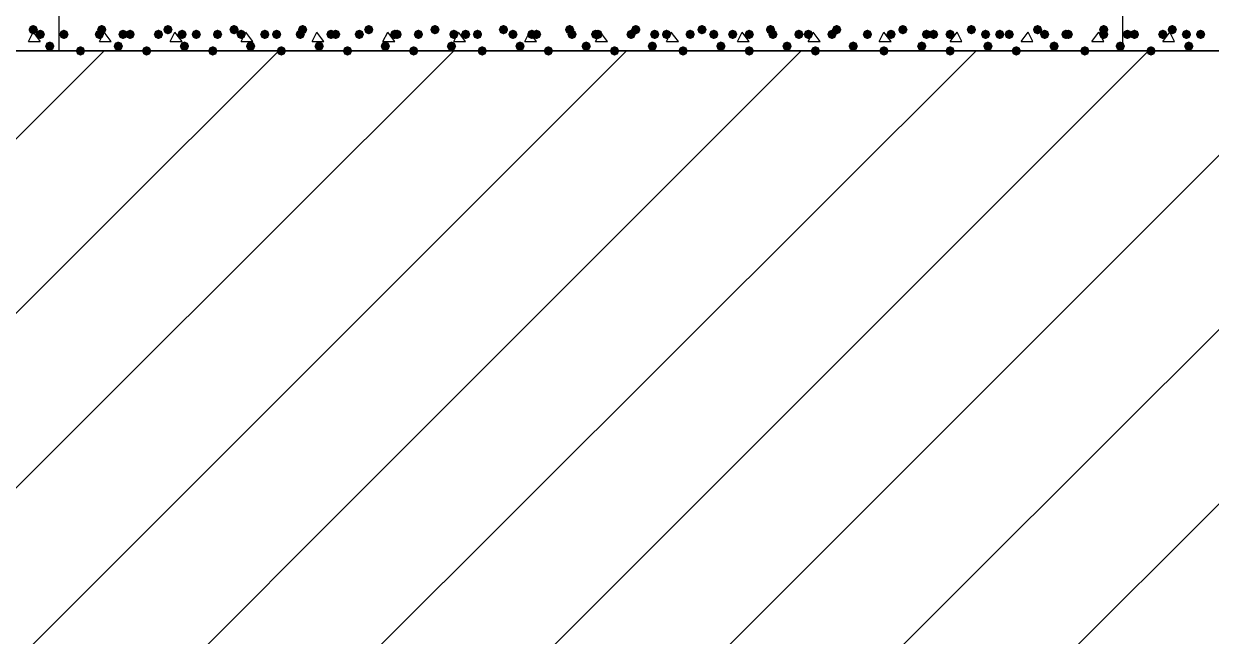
# Model space of a CAD drawing. Header units: millimetres. Extents: x 0 to 420, y 0 to 297.
# Drawn here: x 301.29 to 322.56, y 188.65 to 199.62 of the extents above; entities that cross this region are included whole.
import ezdxf

# ---------------------------------------------------------------- set-up
doc = ezdxf.new("R2010")
doc.units = ezdxf.units.MM
doc.layers.get('0').update_dxf_attribs({"linetype": 'CONTINUOUS'})

msp = doc.modelspace()

# ---------------------------------------------------------------- hatches: boundary and pattern name
at = {"true_color": 0x000007}
for points in [[(301.540333, 199.517), (301.515463, 199.457204), (301.455667, 199.432333), (301.395871, 199.457204), (301.371, 199.517), (301.395871, 199.576796), (301.455667, 199.601667), (301.515462, 199.576796)], [(321.945, 199.517), (321.920129, 199.457204), (321.860333, 199.432333), (321.800538, 199.457204), (321.775667, 199.517), (321.800537, 199.576796), (321.860333, 199.601667), (321.920129, 199.576796)], [(301.667333, 199.432333), (301.642462, 199.372537), (301.582667, 199.347667), (301.522871, 199.372537), (301.498, 199.432333), (301.522871, 199.492129), (301.582667, 199.517), (301.642462, 199.492129)], [(321.140667, 199.432333), (321.115796, 199.372537), (321.056, 199.347667), (320.996204, 199.372537), (320.971333, 199.432333), (320.996204, 199.492129), (321.056, 199.517), (321.115796, 199.492129)], [(321.267667, 199.432333), (321.242796, 199.372537), (321.183, 199.347667), (321.123204, 199.372537), (321.098333, 199.432333), (321.123204, 199.492129), (321.183, 199.517), (321.242796, 199.492129)], [(321.775667, 199.432333), (321.750796, 199.372537), (321.691, 199.347667), (321.631204, 199.372537), (321.606333, 199.432333), (321.631204, 199.492129), (321.691, 199.517), (321.750796, 199.492129)], [(322.199, 199.432333), (322.174129, 199.372537), (322.114333, 199.347667), (322.054537, 199.372537), (322.029667, 199.432333), (322.054537, 199.492129), (322.114333, 199.517), (322.174129, 199.492129)], [(322.453, 199.432333), (322.428129, 199.372537), (322.368333, 199.347667), (322.308538, 199.372537), (322.283667, 199.432333), (322.308537, 199.492129), (322.368333, 199.517), (322.428129, 199.492129)], [(301.836667, 199.220667), (301.811796, 199.160871), (301.752, 199.136), (301.692204, 199.160871), (301.667333, 199.220667), (301.692204, 199.280462), (301.752, 199.305333), (301.811796, 199.280463)], [(321.564, 199.136), (321.539129, 199.076204), (321.479333, 199.051333), (321.419537, 199.076204), (321.394667, 199.136), (321.419537, 199.195796), (321.479333, 199.220667), (321.539129, 199.195796)], [(322.241333, 199.220667), (322.216462, 199.160871), (322.156667, 199.136), (322.096871, 199.160871), (322.072, 199.220667), (322.096871, 199.280462), (322.156667, 199.305333), (322.216462, 199.280463)]]:
    msp.add_hatch(color=0, dxfattribs=at).paths.add_polyline_path(points, flags=0)
at = {"true_color": 0x000008}
for points in [[(302.768, 199.517), (302.743129, 199.457204), (302.683333, 199.432333), (302.623538, 199.457204), (302.598667, 199.517), (302.623537, 199.576796), (302.683333, 199.601667), (302.743129, 199.576796)], [(303.953333, 199.517), (303.928463, 199.457204), (303.868667, 199.432333), (303.808871, 199.457204), (303.784, 199.517), (303.808871, 199.576796), (303.868667, 199.601667), (303.928462, 199.576796)], [(305.138667, 199.517), (305.113796, 199.457204), (305.054, 199.432333), (304.994204, 199.457204), (304.969333, 199.517), (304.994204, 199.576796), (305.054, 199.601667), (305.113796, 199.576796)], [(306.366333, 199.517), (306.341462, 199.457204), (306.281667, 199.432333), (306.221871, 199.457204), (306.197, 199.517), (306.221871, 199.576796), (306.281667, 199.601667), (306.341462, 199.576796)], [(307.551667, 199.517), (307.526796, 199.457204), (307.467, 199.432333), (307.407204, 199.457204), (307.382333, 199.517), (307.407204, 199.576796), (307.467, 199.601667), (307.526796, 199.576796)], [(308.737, 199.517), (308.712129, 199.457204), (308.652333, 199.432333), (308.592538, 199.457204), (308.567667, 199.517), (308.592537, 199.576796), (308.652333, 199.601667), (308.712129, 199.576796)], [(309.964667, 199.517), (309.939796, 199.457204), (309.88, 199.432333), (309.820204, 199.457204), (309.795333, 199.517), (309.820204, 199.576796), (309.88, 199.601667), (309.939796, 199.576796)], [(311.15, 199.517), (311.125129, 199.457204), (311.065333, 199.432333), (311.005538, 199.457204), (310.980667, 199.517), (311.005537, 199.576796), (311.065333, 199.601667), (311.125129, 199.576796)], [(312.335333, 199.517), (312.310462, 199.457204), (312.250667, 199.432333), (312.190871, 199.457204), (312.166, 199.517), (312.190871, 199.576796), (312.250667, 199.601667), (312.310462, 199.576796)], [(313.520667, 199.517), (313.495796, 199.457204), (313.436, 199.432333), (313.376204, 199.457204), (313.351333, 199.517), (313.376204, 199.576796), (313.436, 199.601667), (313.495796, 199.576796)], [(314.748333, 199.517), (314.723462, 199.457204), (314.663667, 199.432333), (314.603871, 199.457204), (314.579, 199.517), (314.603871, 199.576796), (314.663667, 199.601667), (314.723462, 199.576796)], [(315.933667, 199.517), (315.908796, 199.457204), (315.849, 199.432333), (315.789204, 199.457204), (315.764333, 199.517), (315.789204, 199.576796), (315.849, 199.601667), (315.908796, 199.576796)], [(317.119, 199.517), (317.094129, 199.457204), (317.034333, 199.432333), (316.974538, 199.457204), (316.949667, 199.517), (316.974537, 199.576796), (317.034333, 199.601667), (317.094129, 199.576796)], [(318.346667, 199.517), (318.321796, 199.457204), (318.262, 199.432333), (318.202204, 199.457204), (318.177333, 199.517), (318.202204, 199.576796), (318.262, 199.601667), (318.321796, 199.576796)], [(319.532, 199.517), (319.507129, 199.457204), (319.447333, 199.432333), (319.387538, 199.457204), (319.362667, 199.517), (319.387537, 199.576796), (319.447333, 199.601667), (319.507129, 199.576796)], [(320.717333, 199.517), (320.692462, 199.457204), (320.632667, 199.432333), (320.572871, 199.457204), (320.548, 199.517), (320.572871, 199.576796), (320.632667, 199.601667), (320.692462, 199.576796)], [(302.090667, 199.432333), (302.065796, 199.372537), (302.006, 199.347667), (301.946204, 199.372537), (301.921333, 199.432333), (301.946204, 199.492129), (302.006, 199.517), (302.065796, 199.492129)], [(302.090667, 199.432333), (302.065796, 199.372537), (302.006, 199.347667), (301.946204, 199.372537), (301.921333, 199.432333), (301.946204, 199.492129), (302.006, 199.517), (302.065796, 199.492129)], [(302.725667, 199.432333), (302.700796, 199.372537), (302.641, 199.347667), (302.581204, 199.372537), (302.556333, 199.432333), (302.581204, 199.492129), (302.641, 199.517), (302.700796, 199.492129)], [(303.149, 199.432333), (303.124129, 199.372537), (303.064333, 199.347667), (303.004537, 199.372537), (302.979667, 199.432333), (303.004537, 199.492129), (303.064333, 199.517), (303.124129, 199.492129)], [(303.276, 199.432333), (303.251129, 199.372537), (303.191333, 199.347667), (303.131537, 199.372537), (303.106667, 199.432333), (303.131537, 199.492129), (303.191333, 199.517), (303.251129, 199.492129)], [(303.784, 199.432333), (303.759129, 199.372537), (303.699333, 199.347667), (303.639537, 199.372537), (303.614667, 199.432333), (303.639537, 199.492129), (303.699333, 199.517), (303.759129, 199.492129)], [(304.207333, 199.432333), (304.182462, 199.372537), (304.122667, 199.347667), (304.062871, 199.372537), (304.038, 199.432333), (304.062871, 199.492129), (304.122667, 199.517), (304.182462, 199.492129)], [(304.461333, 199.432333), (304.436462, 199.372537), (304.376667, 199.347667), (304.316871, 199.372537), (304.292, 199.432333), (304.316871, 199.492129), (304.376667, 199.517), (304.436462, 199.492129)], [(304.842333, 199.432333), (304.817462, 199.372537), (304.757667, 199.347667), (304.697871, 199.372537), (304.673, 199.432333), (304.697871, 199.492129), (304.757667, 199.517), (304.817462, 199.492129)], [(305.265667, 199.432333), (305.240796, 199.372537), (305.181, 199.347667), (305.121204, 199.372537), (305.096333, 199.432333), (305.121204, 199.492129), (305.181, 199.517), (305.240796, 199.492129)], [(305.689, 199.432333), (305.664129, 199.372537), (305.604333, 199.347667), (305.544537, 199.372537), (305.519667, 199.432333), (305.544537, 199.492129), (305.604333, 199.517), (305.664129, 199.492129)], [(305.900667, 199.432333), (305.875796, 199.372537), (305.816, 199.347667), (305.756204, 199.372537), (305.731333, 199.432333), (305.756204, 199.492129), (305.816, 199.517), (305.875796, 199.492129)], [(306.324, 199.432333), (306.299129, 199.372537), (306.239333, 199.347667), (306.179537, 199.372537), (306.154667, 199.432333), (306.179537, 199.492129), (306.239333, 199.517), (306.299129, 199.492129)], [(306.874333, 199.432333), (306.849462, 199.372537), (306.789667, 199.347667), (306.729871, 199.372537), (306.705, 199.432333), (306.729871, 199.492129), (306.789667, 199.517), (306.849462, 199.492129)], [(306.959, 199.432333), (306.934129, 199.372537), (306.874333, 199.347667), (306.814537, 199.372537), (306.789667, 199.432333), (306.814537, 199.492129), (306.874333, 199.517), (306.934129, 199.492129)], [(307.382333, 199.432333), (307.357462, 199.372537), (307.297667, 199.347667), (307.237871, 199.372537), (307.213, 199.432333), (307.237871, 199.492129), (307.297667, 199.517), (307.357462, 199.492129)], [(308.017333, 199.432333), (307.992462, 199.372537), (307.932667, 199.347667), (307.872871, 199.372537), (307.848, 199.432333), (307.872871, 199.492129), (307.932667, 199.517), (307.992462, 199.492129)], [(308.059667, 199.432333), (308.034796, 199.372537), (307.975, 199.347667), (307.915204, 199.372537), (307.890333, 199.432333), (307.915204, 199.492129), (307.975, 199.517), (308.034796, 199.492129)], [(308.440667, 199.432333), (308.415796, 199.372537), (308.356, 199.347667), (308.296204, 199.372537), (308.271333, 199.432333), (308.296204, 199.492129), (308.356, 199.517), (308.415796, 199.492129)], [(309.075667, 199.432333), (309.050796, 199.372537), (308.991, 199.347667), (308.931204, 199.372537), (308.906333, 199.432333), (308.931204, 199.492129), (308.991, 199.517), (309.050796, 199.492129)], [(309.287333, 199.432333), (309.262462, 199.372537), (309.202667, 199.347667), (309.142871, 199.372537), (309.118, 199.432333), (309.142871, 199.492129), (309.202667, 199.517), (309.262462, 199.492129)], [(309.499, 199.432333), (309.474129, 199.372537), (309.414333, 199.347667), (309.354537, 199.372537), (309.329667, 199.432333), (309.354537, 199.492129), (309.414333, 199.517), (309.474129, 199.492129)], [(310.134, 199.432333), (310.109129, 199.372537), (310.049333, 199.347667), (309.989537, 199.372537), (309.964667, 199.432333), (309.989537, 199.492129), (310.049333, 199.517), (310.109129, 199.492129)], [(310.472667, 199.432333), (310.447796, 199.372537), (310.388, 199.347667), (310.328204, 199.372537), (310.303333, 199.432333), (310.328204, 199.492129), (310.388, 199.517), (310.447796, 199.492129)], [(310.557333, 199.432333), (310.532462, 199.372537), (310.472667, 199.347667), (310.412871, 199.372537), (310.388, 199.432333), (310.412871, 199.492129), (310.472667, 199.517), (310.532462, 199.492129)], [(311.192333, 199.432333), (311.167462, 199.372537), (311.107667, 199.347667), (311.047871, 199.372537), (311.023, 199.432333), (311.047871, 199.492129), (311.107667, 199.517), (311.167462, 199.492129)], [(311.615667, 199.432333), (311.590796, 199.372537), (311.531, 199.347667), (311.471204, 199.372537), (311.446333, 199.432333), (311.471204, 199.492129), (311.531, 199.517), (311.590796, 199.492129)], [(311.658, 199.432333), (311.633129, 199.372537), (311.573333, 199.347667), (311.513537, 199.372537), (311.488667, 199.432333), (311.513537, 199.492129), (311.573333, 199.517), (311.633129, 199.492129)], [(312.250667, 199.432333), (312.225796, 199.372537), (312.166, 199.347667), (312.106204, 199.372537), (312.081333, 199.432333), (312.106204, 199.492129), (312.166, 199.517), (312.225796, 199.492129)], [(312.674, 199.432333), (312.649129, 199.372537), (312.589333, 199.347667), (312.529537, 199.372537), (312.504667, 199.432333), (312.529537, 199.492129), (312.589333, 199.517), (312.649129, 199.492129)], [(312.885667, 199.432333), (312.860796, 199.372537), (312.801, 199.347667), (312.741204, 199.372537), (312.716333, 199.432333), (312.741204, 199.492129), (312.801, 199.517), (312.860796, 199.492129)], [(313.309, 199.432333), (313.284129, 199.372537), (313.224333, 199.347667), (313.164537, 199.372537), (313.139667, 199.432333), (313.164537, 199.492129), (313.224333, 199.517), (313.284129, 199.492129)], [(313.732333, 199.432333), (313.707462, 199.372537), (313.647667, 199.347667), (313.587871, 199.372537), (313.563, 199.432333), (313.587871, 199.492129), (313.647667, 199.517), (313.707462, 199.492129)], [(314.071, 199.432333), (314.046129, 199.372537), (313.986333, 199.347667), (313.926537, 199.372537), (313.901667, 199.432333), (313.926537, 199.492129), (313.986333, 199.517), (314.046129, 199.492129)], [(314.367333, 199.432333), (314.342462, 199.372537), (314.282667, 199.347667), (314.222871, 199.372537), (314.198, 199.432333), (314.222871, 199.492129), (314.282667, 199.517), (314.342462, 199.492129)], [(314.790667, 199.432333), (314.765796, 199.372537), (314.706, 199.347667), (314.646204, 199.372537), (314.621333, 199.432333), (314.646204, 199.492129), (314.706, 199.517), (314.765796, 199.492129)], [(315.256333, 199.432333), (315.231462, 199.372537), (315.171667, 199.347667), (315.111871, 199.372537), (315.087, 199.432333), (315.111871, 199.492129), (315.171667, 199.517), (315.231462, 199.492129)], [(315.425667, 199.432333), (315.400796, 199.372537), (315.341, 199.347667), (315.281204, 199.372537), (315.256333, 199.432333), (315.281204, 199.492129), (315.341, 199.517), (315.400796, 199.492129)], [(315.849, 199.432333), (315.824129, 199.372537), (315.764333, 199.347667), (315.704538, 199.372537), (315.679667, 199.432333), (315.704537, 199.492129), (315.764333, 199.517), (315.824129, 199.492129)], [(316.484, 199.432333), (316.459129, 199.372537), (316.399333, 199.347667), (316.339538, 199.372537), (316.314667, 199.432333), (316.339537, 199.492129), (316.399333, 199.517), (316.459129, 199.492129)], [(316.484, 199.432333), (316.459129, 199.372537), (316.399333, 199.347667), (316.339538, 199.372537), (316.314667, 199.432333), (316.339537, 199.492129), (316.399333, 199.517), (316.459129, 199.492129)], [(316.907333, 199.432333), (316.882462, 199.372537), (316.822667, 199.347667), (316.762871, 199.372537), (316.738, 199.432333), (316.762871, 199.492129), (316.822667, 199.517), (316.882462, 199.492129)], [(317.542333, 199.432333), (317.517462, 199.372537), (317.457667, 199.347667), (317.397871, 199.372537), (317.373, 199.432333), (317.397871, 199.492129), (317.457667, 199.517), (317.517462, 199.492129)], [(317.669333, 199.432333), (317.644462, 199.372537), (317.584667, 199.347667), (317.524871, 199.372537), (317.5, 199.432333), (317.524871, 199.492129), (317.584667, 199.517), (317.644462, 199.492129)], [(317.965667, 199.432333), (317.940796, 199.372537), (317.881, 199.347667), (317.821204, 199.372537), (317.796333, 199.432333), (317.821204, 199.492129), (317.881, 199.517), (317.940796, 199.492129)], [(318.600667, 199.432333), (318.575796, 199.372537), (318.516, 199.347667), (318.456204, 199.372537), (318.431333, 199.432333), (318.456204, 199.492129), (318.516, 199.517), (318.575796, 199.492129)], [(318.854667, 199.432333), (318.829796, 199.372537), (318.77, 199.347667), (318.710204, 199.372537), (318.685333, 199.432333), (318.710204, 199.492129), (318.77, 199.517), (318.829796, 199.492129)], [(319.024, 199.432333), (318.999129, 199.372537), (318.939333, 199.347667), (318.879537, 199.372537), (318.854667, 199.432333), (318.879537, 199.492129), (318.939333, 199.517), (318.999129, 199.492129)], [(319.659, 199.432333), (319.634129, 199.372537), (319.574333, 199.347667), (319.514537, 199.372537), (319.489667, 199.432333), (319.514537, 199.492129), (319.574333, 199.517), (319.634129, 199.492129)], [(320.04, 199.432333), (320.015129, 199.372537), (319.955333, 199.347667), (319.895538, 199.372537), (319.870667, 199.432333), (319.895537, 199.492129), (319.955333, 199.517), (320.015129, 199.492129)], [(320.082333, 199.432333), (320.057462, 199.372537), (319.997667, 199.347667), (319.937871, 199.372537), (319.913, 199.432333), (319.937871, 199.492129), (319.997667, 199.517), (320.057462, 199.492129)], [(320.717333, 199.432333), (320.692462, 199.372537), (320.632667, 199.347667), (320.572871, 199.372537), (320.548, 199.432333), (320.572871, 199.492129), (320.632667, 199.517), (320.692462, 199.492129)], [(302.387, 199.136), (302.362129, 199.076204), (302.302333, 199.051333), (302.242538, 199.076204), (302.217667, 199.136), (302.242537, 199.195796), (302.302333, 199.220667), (302.362129, 199.195796)], [(303.064333, 199.220667), (303.039462, 199.160871), (302.979667, 199.136), (302.919871, 199.160871), (302.895, 199.220667), (302.919871, 199.280462), (302.979667, 199.305333), (303.039462, 199.280463)], [(303.572333, 199.136), (303.547462, 199.076204), (303.487667, 199.051333), (303.427871, 199.076204), (303.403, 199.136), (303.427871, 199.195796), (303.487667, 199.220667), (303.547462, 199.195796)], [(304.249667, 199.220667), (304.224796, 199.160871), (304.165, 199.136), (304.105204, 199.160871), (304.080333, 199.220667), (304.105204, 199.280462), (304.165, 199.305333), (304.224796, 199.280463)], [(304.757667, 199.136), (304.732796, 199.076204), (304.673, 199.051333), (304.613204, 199.076204), (304.588333, 199.136), (304.613204, 199.195796), (304.673, 199.220667), (304.732796, 199.195796)], [(305.435, 199.220667), (305.410129, 199.160871), (305.350333, 199.136), (305.290538, 199.160871), (305.265667, 199.220667), (305.290537, 199.280462), (305.350333, 199.305333), (305.410129, 199.280463)], [(305.985333, 199.136), (305.960463, 199.076204), (305.900667, 199.051333), (305.840871, 199.076204), (305.816, 199.136), (305.840871, 199.195796), (305.900667, 199.220667), (305.960462, 199.195796)], [(306.662667, 199.220667), (306.637796, 199.160871), (306.578, 199.136), (306.518204, 199.160871), (306.493333, 199.220667), (306.518204, 199.280462), (306.578, 199.305333), (306.637796, 199.280463)], [(307.170667, 199.136), (307.145796, 199.076204), (307.086, 199.051333), (307.026204, 199.076204), (307.001333, 199.136), (307.026204, 199.195796), (307.086, 199.220667), (307.145796, 199.195796)], [(307.848, 199.220667), (307.823129, 199.160871), (307.763333, 199.136), (307.703538, 199.160871), (307.678667, 199.220667), (307.703537, 199.280462), (307.763333, 199.305333), (307.823129, 199.280463)], [(308.356, 199.136), (308.331129, 199.076204), (308.271333, 199.051333), (308.211537, 199.076204), (308.186667, 199.136), (308.211537, 199.195796), (308.271333, 199.220667), (308.331129, 199.195796)], [(309.033333, 199.220667), (309.008462, 199.160871), (308.948667, 199.136), (308.888871, 199.160871), (308.864, 199.220667), (308.888871, 199.280462), (308.948667, 199.305333), (309.008462, 199.280463)], [(309.583667, 199.136), (309.558796, 199.076204), (309.499, 199.051333), (309.439204, 199.076204), (309.414333, 199.136), (309.439204, 199.195796), (309.499, 199.220667), (309.558796, 199.195796)], [(310.261, 199.220667), (310.236129, 199.160871), (310.176333, 199.136), (310.116537, 199.160871), (310.091667, 199.220667), (310.116537, 199.280462), (310.176333, 199.305333), (310.236129, 199.280463)], [(310.769, 199.136), (310.744129, 199.076204), (310.684333, 199.051333), (310.624537, 199.076204), (310.599667, 199.136), (310.624537, 199.195796), (310.684333, 199.220667), (310.744129, 199.195796)], [(311.446333, 199.220667), (311.421462, 199.160871), (311.361667, 199.136), (311.301871, 199.160871), (311.277, 199.220667), (311.301871, 199.280462), (311.361667, 199.305333), (311.421462, 199.280463)], [(311.954333, 199.136), (311.929463, 199.076204), (311.869667, 199.051333), (311.809871, 199.076204), (311.785, 199.136), (311.809871, 199.195796), (311.869667, 199.220667), (311.929462, 199.195796)], [(312.631667, 199.220667), (312.606796, 199.160871), (312.547, 199.136), (312.487204, 199.160871), (312.462333, 199.220667), (312.487204, 199.280462), (312.547, 199.305333), (312.606796, 199.280463)], [(313.182, 199.136), (313.157129, 199.076204), (313.097333, 199.051333), (313.037537, 199.076204), (313.012667, 199.136), (313.037537, 199.195796), (313.097333, 199.220667), (313.157129, 199.195796)], [(313.859333, 199.220667), (313.834462, 199.160871), (313.774667, 199.136), (313.714871, 199.160871), (313.69, 199.220667), (313.714871, 199.280462), (313.774667, 199.305333), (313.834462, 199.280463)], [(314.367333, 199.136), (314.342462, 199.076204), (314.282667, 199.051333), (314.222871, 199.076204), (314.198, 199.136), (314.222871, 199.195796), (314.282667, 199.220667), (314.342462, 199.195796)], [(315.044667, 199.220667), (315.019796, 199.160871), (314.96, 199.136), (314.900204, 199.160871), (314.875333, 199.220667), (314.900204, 199.280462), (314.96, 199.305333), (315.019796, 199.280463)], [(315.552667, 199.136), (315.527796, 199.076204), (315.468, 199.051333), (315.408204, 199.076204), (315.383333, 199.136), (315.408204, 199.195796), (315.468, 199.220667), (315.527796, 199.195796)], [(316.23, 199.220667), (316.205129, 199.160871), (316.145333, 199.136), (316.085537, 199.160871), (316.060667, 199.220667), (316.085537, 199.280462), (316.145333, 199.305333), (316.205129, 199.280463)], [(316.780333, 199.136), (316.755463, 199.076204), (316.695667, 199.051333), (316.635871, 199.076204), (316.611, 199.136), (316.635871, 199.195796), (316.695667, 199.220667), (316.755462, 199.195796)], [(317.457667, 199.220667), (317.432796, 199.160871), (317.373, 199.136), (317.313204, 199.160871), (317.288333, 199.220667), (317.313204, 199.280462), (317.373, 199.305333), (317.432796, 199.280463)], [(317.965667, 199.136), (317.940796, 199.076204), (317.881, 199.051333), (317.821204, 199.076204), (317.796333, 199.136), (317.821204, 199.195796), (317.881, 199.220667), (317.940796, 199.195796)], [(318.643, 199.220667), (318.618129, 199.160871), (318.558333, 199.136), (318.498538, 199.160871), (318.473667, 199.220667), (318.498537, 199.280462), (318.558333, 199.305333), (318.618129, 199.280463)], [(319.151, 199.136), (319.126129, 199.076204), (319.066333, 199.051333), (319.006537, 199.076204), (318.981667, 199.136), (319.006537, 199.195796), (319.066333, 199.220667), (319.126129, 199.195796)], [(319.828333, 199.220667), (319.803463, 199.160871), (319.743667, 199.136), (319.683871, 199.160871), (319.659, 199.220667), (319.683871, 199.280462), (319.743667, 199.305333), (319.803462, 199.280463)], [(320.378667, 199.136), (320.353796, 199.076204), (320.294, 199.051333), (320.234204, 199.076204), (320.209333, 199.136), (320.234204, 199.195796), (320.294, 199.220667), (320.353796, 199.195796)], [(321.013667, 199.220667), (320.988796, 199.160871), (320.929, 199.136), (320.869204, 199.160871), (320.844333, 199.220667), (320.869204, 199.280462), (320.929, 199.305333), (320.988796, 199.280463)]]:
    msp.add_hatch(color=0, dxfattribs=at).paths.add_polyline_path(points, flags=0)

# ---------------------------------------------------------------- linework, layer by layer
at = {"color": 0, "true_color": 0x0000fd}
msp.add_lwpolyline([(33.528, 180.086), (377.486333, 180.086), (377.486333, 199.136), (215.053333, 199.136), (215.053333, 220.345), (195.961, 220.345), (195.961, 199.136), (33.528, 199.136)], close=True, dxfattribs=at)
at = {"color": 0, "true_color": 0x000007}
for points in [[(33.528002, 199.135999), (195.961001, 199.135999), (195.961001, 220.344999), (215.053334, 220.344999), (215.053334, 199.135999), (377.486334, 199.135999), (377.486334, 180.085999), (33.528002, 180.085999)], [(299.804667, 201.252667), (299.804667, 199.136), (301.921333, 199.136), (301.921333, 201.252667)], [(320.971333, 201.252667), (320.971333, 199.136), (323.088, 199.136), (323.088, 201.252667)]]:
    msp.add_lwpolyline(points, close=True, dxfattribs=at)
for points in [[(301.371, 199.305333), (301.455667, 199.474667), (301.582667, 199.305333)], [(321.691, 199.305333), (321.818, 199.474667)], [(321.902667, 199.305333), (321.818, 199.474667)], [(301.371, 199.305333), (301.582667, 199.305333)], [(301.921333, 199.136), (320.971333, 199.136)], [(321.691, 199.305333), (321.902667, 199.305333)]]:
    msp.add_lwpolyline(points, dxfattribs=at)
at = {"color": 0, "true_color": 0x000008}
for points in [[(302.641, 199.305333), (302.725667, 199.474667)], [(302.852667, 199.305333), (302.725667, 199.474667)], [(303.911, 199.305333), (303.995667, 199.474667)], [(304.122667, 199.305333), (303.995667, 199.474667)], [(305.181, 199.305333), (305.265667, 199.474667)], [(305.392667, 199.305333), (305.265667, 199.474667)], [(306.451, 199.305333), (306.535667, 199.474667)], [(306.662667, 199.305333), (306.535667, 199.474667)], [(307.721, 199.305333), (307.805667, 199.474667)], [(307.932667, 199.305333), (307.805667, 199.474667)], [(308.991, 199.305333), (309.075667, 199.474667)], [(309.202667, 199.305333), (309.075667, 199.474667)], [(310.261, 199.305333), (310.345667, 199.474667)], [(310.472667, 199.305333), (310.345667, 199.474667)], [(311.531, 199.305333), (311.615667, 199.474667)], [(311.742667, 199.305333), (311.615667, 199.474667)], [(312.801, 199.305333), (312.885667, 199.474667)], [(313.012667, 199.305333), (312.885667, 199.474667)], [(314.071, 199.305333), (314.155667, 199.474667)], [(314.282667, 199.305333), (314.155667, 199.474667)], [(315.341, 199.305333), (315.425667, 199.474667)], [(315.552667, 199.305333), (315.425667, 199.474667)], [(316.611, 199.305333), (316.695667, 199.474667)], [(316.822667, 199.305333), (316.695667, 199.474667)], [(317.881, 199.305333), (318.008, 199.474667)], [(318.092667, 199.305333), (318.008, 199.474667)], [(319.151, 199.305333), (319.278, 199.474667)], [(319.362667, 199.305333), (319.278, 199.474667)], [(320.421, 199.305333), (320.548, 199.474667)], [(320.632667, 199.305333), (320.548, 199.474667)], [(302.641, 199.305333), (302.852667, 199.305333)], [(303.911, 199.305333), (304.122667, 199.305333)], [(305.181, 199.305333), (305.392667, 199.305333)], [(306.451, 199.305333), (306.662667, 199.305333)], [(307.721, 199.305333), (307.932667, 199.305333)], [(308.991, 199.305333), (309.202667, 199.305333)], [(310.261, 199.305333), (310.472667, 199.305333)], [(311.531, 199.305333), (311.742667, 199.305333)], [(312.801, 199.305333), (313.012667, 199.305333)], [(314.071, 199.305333), (314.282667, 199.305333)], [(315.341, 199.305333), (315.552667, 199.305333)], [(316.611, 199.305333), (316.822667, 199.305333)], [(317.881, 199.305333), (318.092667, 199.305333)], [(319.151, 199.305333), (319.362667, 199.305333)], [(320.421, 199.305333), (320.632667, 199.305333)]]:
    msp.add_lwpolyline(points, dxfattribs=at)
at = {"color": 0, "true_color": 0x000002}
for points in [[(283.675667, 180.086), (302.725667, 199.136)], [(286.766, 180.086), (305.858333, 199.136)], [(289.898667, 180.086), (308.991, 199.136)], [(293.031333, 180.086), (312.081333, 199.136)], [(296.164, 180.086), (315.214, 199.136)], [(299.254333, 180.086), (318.346667, 199.136)], [(302.387, 180.086), (321.437, 199.136)], [(305.519667, 180.086), (324.569667, 199.136)], [(308.61, 180.086), (327.702333, 199.136)], [(311.742667, 180.086), (330.835, 199.136)]]:
    msp.add_lwpolyline(points, dxfattribs=at)

doc.saveas('drawing.dxf')
